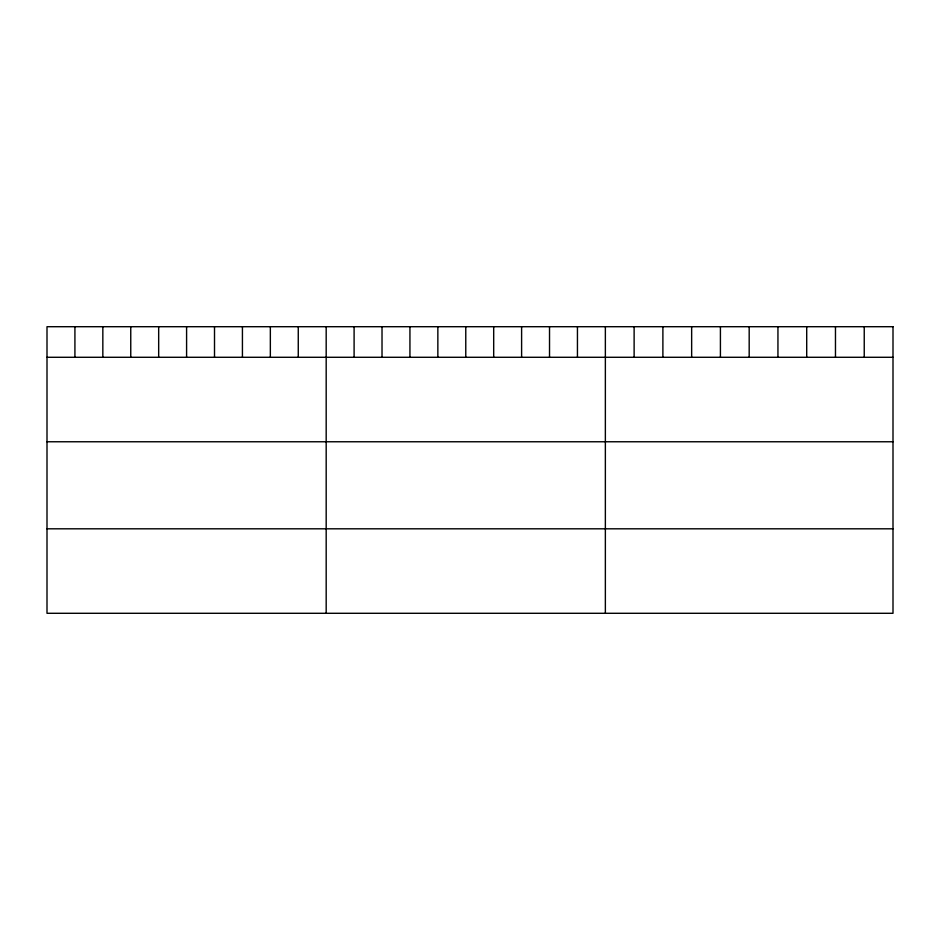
<?xml version="1.0" encoding="UTF-8"?>
<svg xmlns="http://www.w3.org/2000/svg" width="940" height="940" viewBox="0 0 940 940"><rect width="100%" height="100%" fill="white"/><g stroke="black" fill="none" stroke-linecap="round" stroke-linejoin="round"><path stroke-width="1.41" d="M47 357.282L893 357.282M47 441.765L893 441.765M47 528.809L893 528.809M864.236 326.709L864.236 357.282M835.472 326.709L835.472 357.282M806.708 326.709L806.708 357.282M777.944 326.709L777.944 357.282M749.18 326.709L749.18 357.282M720.416 326.709L720.416 357.282M691.652 326.709L691.652 357.282M662.888 326.709L662.888 357.282M634.124 326.709L634.124 357.282M605.36 326.709L605.36 613.291M577.442 326.709L577.442 357.282M549.524 326.709L549.524 357.282M521.606 326.709L521.606 357.282M493.688 326.709L493.688 357.282M465.77 326.709L465.77 357.282M437.852 326.709L437.852 357.282M409.934 326.709L409.934 357.282M382.016 326.709L382.016 357.282M354.098 326.709L354.098 357.282M326.18 326.709L326.18 613.291M298.262 326.709L298.262 357.282M270.344 326.709L270.344 357.282M242.426 326.709L242.426 357.282M214.508 326.709L214.508 357.282M186.59 326.709L186.59 357.282M158.672 326.709L158.672 357.282M130.754 326.709L130.754 357.282M102.836 326.709L102.836 357.282M74.918 326.709L74.918 357.282M893 326.709L47 326.709L47 613.291L893 613.291L893 326.709"/></g></svg>
